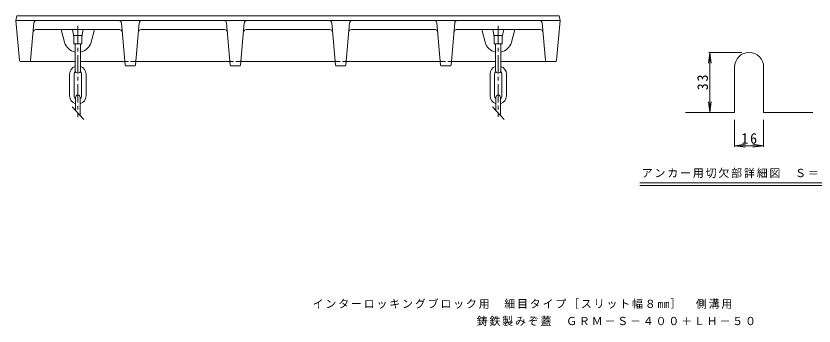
# Model space of a CAD drawing. Units: millimetres, scale not verified, with parts at other scales. Extents: x -705 to 753, y -549 to 479.
# Drawn here: x -648 to 229, y -549 to -208 of the extents above; entities that cross this region are included whole.
import ezdxf

# ---------------------------------------------------------------- set-up
doc = ezdxf.new("R2010")
doc.units = ezdxf.units.MM
doc.header["$LTSCALE"] = 4
doc.linetypes.add('CHAIN1', pattern=[8, 5, -1, 1, -1])
doc.linetypes.add('DASHED1', pattern=[1.8, 1.2, -0.6])
for name, color, linetype, lineweight in [('0-0', 3, 'Continuous', 9), ('1-3', 4, 'Continuous', 9), ('1-F', 7, 'Continuous', 9)]:
    doc.layers.add(name, color=color, linetype=linetype, lineweight=lineweight)
doc.layers.add('F-5', color=7, linetype='Continuous')
doc.styles.add('ＭＳ ゴシック', font='')
doc.styles.get('ＭＳ ゴシック').set_extended_font_data('MS Gothic')

msp = doc.modelspace()

# ---------------------------------------------------------------- linework, layer by layer
at = {"layer": '0-0'}
for p, q in [((-646.649, -208.137), (-647.649, -213.137)), ((-646.649, -208.137), (-50.649, -208.137)), ((-50.649, -208.137), (-49.649, -213.137)), ((-627.889, -215.875), (-631.519, -257.225)), ((-527.74, -262.225), (-531.809, -215.875)), ((-516.358, -262.225), (-512.289, -215.875)), ((-416.208, -215.875), (-412.14, -262.225)), ((-396.689, -215.875), (-400.758, -262.225)), ((-300.608, -215.875), (-296.54, -262.225)), ((-281.089, -215.875), (-285.158, -262.225)), ((-185.008, -215.875), (-180.94, -262.225)), ((-165.489, -215.875), (-169.557, -262.225)), ((-65.779, -257.225), (-69.409, -215.875)), ((-53.519, -257.225), (-49.649, -213.137)), ((-533.919, -223.137), (-625.778, -223.137)), ((-597.831, -223.137), (-594.147, -237.015)), ((-585.649, -223.166), (-584.149, -230.953)), ((-573.649, -223.166), (-575.149, -230.953)), ((-561.467, -223.137), (-565.151, -237.015)), ((-418.319, -223.137), (-510.178, -223.137)), ((-394.578, -223.137), (-302.719, -223.137)), ((-278.978, -223.137), (-187.119, -223.137)), ((-163.378, -223.137), (-71.519, -223.137)), ((-135.831, -223.137), (-132.146, -237.015)), ((-123.649, -223.166), (-122.149, -230.953)), ((-111.649, -223.166), (-113.149, -230.953)), ((-99.467, -223.137), (-103.151, -237.015)), ((-582.649, -238.666), (-582.649, -268.06)), ((-576.649, -238.666), (-576.649, -268.06)), ((-120.649, -238.666), (-120.649, -268.06)), ((-114.649, -238.666), (-114.649, -268.06)), ((-582.649, -258.137), (-642.783, -258.137)), ((-576.649, -258.137), (-528.099, -258.137)), ((-515.999, -258.137), (-412.499, -258.137)), ((-400.399, -258.137), (-296.899, -258.137)), ((-181.299, -258.137), (-284.799, -258.137)), ((-120.649, -258.137), (-169.199, -258.137)), ((-114.649, -258.137), (-54.515, -258.137)), ((-517.354, -263.137), (-526.744, -263.137)), ((-401.754, -263.137), (-411.144, -263.137)), ((-286.154, -263.137), (-295.544, -263.137)), ((-170.554, -263.137), (-179.944, -263.137)), ((-588.649, -272.06), (-588.649, -296.06)), ((-583.649, -272.06), (-583.649, -296.06)), ((-575.649, -272.06), (-575.649, -296.06)), ((-570.649, -272.06), (-570.649, -296.06)), ((-126.649, -272.06), (-126.649, -296.06)), ((-121.649, -272.06), (-121.649, -296.06)), ((-113.649, -272.06), (-113.649, -296.06)), ((-108.649, -272.06), (-108.649, -296.06)), ((-582.149, -297.56), (-582.149, -312.204)), ((-577.149, -297.56), (-577.149, -317.56)), ((-120.149, -297.56), (-120.149, -312.203)), ((-115.149, -297.56), (-115.149, -317.56)), ((-573.129, -321.866), (-585.94, -308.143)), ((-111.129, -321.866), (-123.94, -308.143))]:
    msp.add_line(p, q, dxfattribs=at)
at = {"layer": '0-0', "linetype": 'CHAIN1'}
for p, q in [((-579.649, -219.137), (-579.649, -318.882)), ((-117.649, -219.137), (-117.649, -318.882))]:
    msp.add_line(p, q, dxfattribs=at)
at = {"layer": '0-0', "linetype": 'DASHED1'}
for p, q in [((-516.915, -258.137), (-527.183, -258.137)), ((-401.315, -258.137), (-411.583, -258.137)), ((-295.983, -258.137), (-285.715, -258.137)), ((-180.383, -258.137), (-170.115, -258.137))]:
    msp.add_line(p, q, dxfattribs=at)
at = {"layer": '0-0'}
msp.add_lwpolyline([(-643.779, -257.225), (-647.649, -213.137), (-49.649, -213.137)], dxfattribs=at)
for points in [[(-584.149, -238.666), (-584.149, -229.666), (-575.149, -229.666), (-575.149, -238.666)], [(-113.149, -238.666), (-113.149, -229.666), (-122.149, -229.666), (-122.149, -238.666)]]:
    msp.add_lwpolyline(points, close=True, dxfattribs=at)
for centre, radius, start, end in [((-624.901, -216.137), 3, 90, 174.98334), ((-534.797, -216.137), 3, 5.01662, 90), ((-509.301, -216.137), 3, 90, 174.98338), ((-419.197, -216.137), 3, 5.01662, 90), ((-393.701, -216.137), 3, 90, 174.98338), ((-303.597, -216.137), 3, 5.01662, 90), ((-278.101, -216.137), 3, 90, 174.98338), ((-187.997, -216.137), 3, 5.01662, 90), ((-162.501, -216.137), 3, 90, 174.98338), ((-72.397, -216.137), 3, 5.01666, 90), ((-625.778, -226.137), 3, 90, 174.98334), ((-533.919, -226.137), 3, 5.01662, 90), ((-510.178, -226.137), 3, 90, 174.98338), ((-418.319, -226.137), 3, 5.01662, 90), ((-394.578, -226.137), 3, 90, 174.98338), ((-302.719, -226.137), 3, 5.01662, 90), ((-278.978, -226.137), 3, 90, 174.98338), ((-187.119, -226.137), 3, 5.01662, 90), ((-163.378, -226.137), 3, 90, 174.98338), ((-71.519, -226.137), 3, 5.01666, 90), ((-579.649, -233.166), 15, 194.86807, 258.69063), ((-579.649, -233.166), 15, 281.31027, 345.13193), ((-117.649, -233.166), 15, 194.86807, 258.68973), ((-117.649, -233.166), 15, 281.30937, 345.13193), ((-642.783, -257.137), 1, 185.01666, 270), ((-632.515, -257.137), 1, 270, 354.98334), ((-526.744, -262.137), 1, 185.01666, 270), ((-517.354, -262.137), 1, 270, 354.98334), ((-411.144, -262.137), 1, 185.01666, 270), ((-401.754, -262.137), 1, 270, 354.98334), ((-295.544, -262.137), 1, 185.01666, 270), ((-286.154, -262.137), 1, 270, 354.98334), ((-179.944, -262.137), 1, 185.01666, 270), ((-170.554, -262.137), 1, 270, 354.98334), ((-64.783, -257.137), 1, 185.01666, 270), ((-54.515, -257.137), 1, 270, 354.98334), ((-579.649, -272.06), 9, 109.47127, 180), ((-579.649, -272.06), 4, 134.0488, 180.00038), ((-579.649, -268.06), 3, 180, 0), ((-579.649, -272.06), 4, 359.99962, 45.9512), ((-579.649, -272.06), 9, 0, 70.52873), ((-117.649, -272.06), 9, 109.47127, 180), ((-117.649, -272.06), 4, 134.0488, 180.00038), ((-117.649, -268.06), 3, 180, 0), ((-117.649, -272.06), 4, 359.99962, 45.9512), ((-117.649, -272.06), 9, 0, 70.52873), ((-579.649, -296.06), 9, 179.99983, 253.87241), ((-579.649, -296.06), 4, 180, 231.31779), ((-579.649, -297.56), 2.5, 0, 180), ((-579.649, -296.06), 4, 308.68221, 0), ((-579.649, -296.06), 9, 286.12759, 0), ((-117.649, -296.06), 9, 180, 253.87241), ((-117.649, -296.06), 4, 180, 231.31779), ((-117.649, -297.56), 2.5, 0, 180), ((-117.649, -296.06), 9, 286.12759, 0.00017), ((-117.649, -296.06), 4, 308.68221, 0)]:
    msp.add_arc(centre, radius, start, end, dxfattribs=at)
at = {"layer": '0-0', "linetype": 'DASHED1'}
for centre, start, end in [((-527.183, -257.137), 185.01666, 270), ((-516.915, -257.137), 270, 354.98334), ((-411.583, -257.137), 185.01666, 270), ((-401.315, -257.137), 270, 354.98334), ((-295.983, -257.137), 185.01666, 270), ((-285.715, -257.137), 270, 354.98334), ((-180.383, -257.137), 185.01666, 270), ((-170.115, -257.137), 270, 354.98334)]:
    msp.add_arc(centre, 1, start, end, dxfattribs=at)
at = {"layer": '1-3'}
for p, q in [((142.03, -314.292), (142.03, -264.292)), ((174.03, -314.292), (174.03, -264.292)), ((88.03, -314.292), (142.03, -314.292)), ((174.03, -314.292), (228.03, -314.292))]:
    msp.add_line(p, q, dxfattribs=at)
msp.add_arc((158.03, -264.292), 16, 0, 180, dxfattribs=at)
at = {"layer": '1-F'}
for p, q in [((114.969, -248.292), (113.402, -260.19)), ((150.03, -248.292), (113.769, -248.292)), ((114.969, -314.292), (114.969, -248.292)), ((114.969, -248.292), (116.535, -260.19)), ((114.969, -314.292), (113.402, -302.395)), ((114.969, -314.292), (116.535, -302.395)), ((142.03, -322.292), (142.03, -352.04)), ((174.03, -322.292), (174.03, -352.04)), ((142.03, -350.84), (153.927, -349.274)), ((174.03, -350.84), (162.132, -349.274)), ((142.03, -350.84), (174.03, -350.84)), ((142.03, -350.84), (153.927, -352.407)), ((174.03, -350.84), (162.132, -352.407)), ((37.807, -391.456), (278.253, -391.456)), ((37.807, -394.659), (278.253, -394.659))]:
    msp.add_line(p, q, dxfattribs=at)

# ---------------------------------------------------------------- texts
at = {"layer": '1-F', "color": 2, "insert": (112.969, -289.792), "char_height": 11.73, "attachment_point": 7, "rotation": 90, "style": 'ＭＳ ゴシック'}
msp.add_mtext('\\T1.27;\\W0.95;33', dxfattribs=at)
at = {"layer": '1-F', "color": 2, "insert": (149.53, -348.84), "char_height": 11.73, "attachment_point": 7, "style": 'ＭＳ ゴシック'}
msp.add_mtext('\\T1.27;\\W0.95;16', dxfattribs=at)
at = {"layer": '1-F', "insert": (40.03, -386.382), "char_height": 8.798, "attachment_point": 7, "style": 'ＭＳ ゴシック'}
msp.add_mtext('\\T1.17;アンカー用切欠部詳細図\u3000Ｓ＝１：２', dxfattribs=at)
at = {"layer": 'F-5', "char_height": 8.798, "attachment_point": 7, "style": 'ＭＳ ゴシック'}
for s, insert in [('\\T1.17;インターロッキングブロック用\u3000細目タイプ［スリット幅８mm］\u3000側溝用', (-321.609, -530.178)), ('\\T1.17;鋳鉄製みぞ蓋\u3000ＧＲＭ－Ｓ－４００＋ＬＨ－５０', (-141.325, -549.113))]:
    msp.add_mtext(s, dxfattribs=dict(at, insert=insert))

doc.saveas('drawing.dxf')
